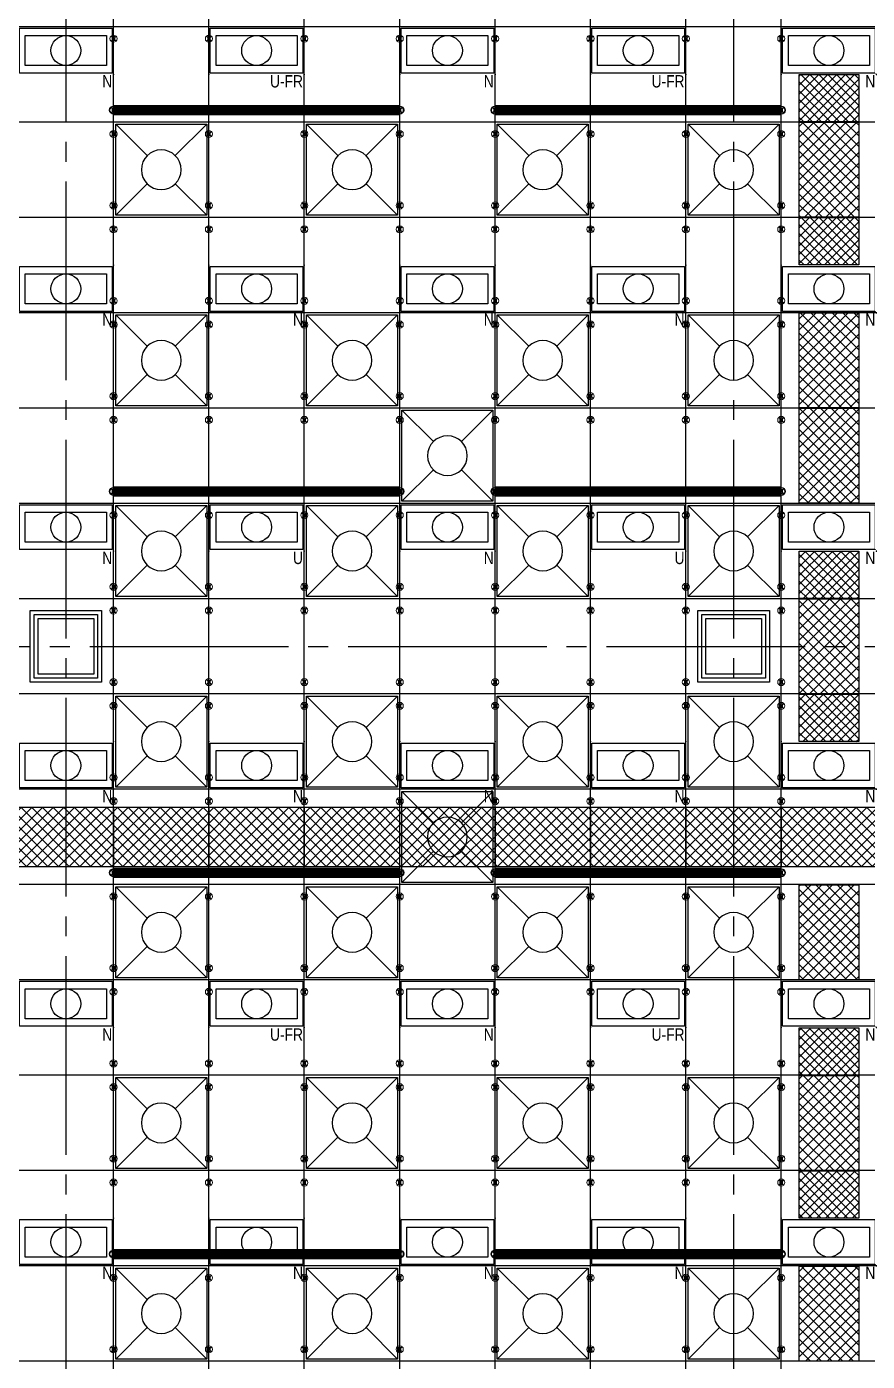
# Model space of a CAD drawing. Extents: x -17313 to 41501, y -1010 to 11880.
# Drawn here: x 16751 to 17808, y 3600 to 5280 of the extents above; entities that cross this region are included whole.
import ezdxf
from ezdxf.enums import TextEntityAlignment as Align

# ---------------------------------------------------------------- set-up
doc = ezdxf.new("R2010")
doc.units = 0
doc.header["$LTSCALE"] = 100
doc.linetypes.add('X-S-FAB-L10$0$COL-CEN-LIN', pattern=[3.25, 2.5, -0.25, 0.25, -0.25])
for name, color, linetype in [('0-xref', 8, 'Continuous'), ('188K-SM-03-F10-ARCH-CEIL-Y2257103$0$K-CEIL-4.2', 8, 'Continuous'), ('188K-SM-03-F10-ARCH-CEIL-Y2257103$0$K-CEIL-4.2-AREA', 8, 'Continuous'), ('188K-SM-03-F10-ARCH-PA-Y2257103$0$K-P1S-4.2-單抗', 53, 'Continuous'), ('188K-SM-06-F10-ELEC-LIGHT-Y2257103$0$E-LIGHT(W)-N', 253, 'Continuous'), ('188K-SM-06-F10-ELEC-LIGHT-Y2257103$0$E-LIGHT(W)-U FR', 253, 'Continuous'), ('188K-SM-06-F10-ELEC-LIGHT-Y2257103$0$E-LIGHT(W)-U XLPE', 253, 'Continuous'), ('188K-SM-06-F10-HVAC-FFU-Y2257103$0$AC-FFU-ULPA', 254, 'Continuous'), ('188K-SM-07-F15-ARCH-CATW-Y2257103$0$K-安全母索', 6, 'Continuous'), ('188K-SM-07-F15-ARCH-CATW-Y2257103$0$K-貓道板-主走道', 171, 'Continuous'), ('188K-SM-07-F15-ARCH-CATW-Y2257103$0$K-貓道板-主走道VS燈具', 171, 'Continuous'), ('X-S-FAB-L10$0$0-DIM-TXT', 8, 'Continuous'), ('X-S-FAB-L10$0$BLOCK', 8, 'Continuous'), ('X-S-FAB-L10$0$CCL', 8, 'X-S-FAB-L10$0$COL-CEN-LIN'), ('X-S-FAB-L10$0$COL-S', 8, 'Continuous')]:
    doc.layers.add(name, color=color, linetype=linetype)
doc.layers.add('188K-SM-03-F10-ARCH-CEIL-Y2257103$0$K-吊點-標準', color=8, linetype='Continuous', lineweight=9)
doc.layers.add('188K-SM-06-F10-ELEC-LIGHT-Y2257103$0$Defpoints-CAS', color=253, linetype='Continuous', plot=False)
doc.styles.add('188K-SM-06-F10-ELEC-LIGHT-Y2257103$0$Standard', font='arial.ttf')
doc.styles.add('X-S-FAB-L10$0$CHINA', font='simplex.shx', dxfattribs={"width": 0.75, "bigfont": 'chineset.shx'})
doc.styles.add('X-S-FAB-L10$0$Standard', font='', dxfattribs={"width": 0.8})
doc.styles.add('X-S-FAB-L10$0$TG_NOTE_TEXT', font='simplex.shx', dxfattribs={"width": 0.75, "bigfont": 'chineset.shx'})
doc.styles.get('X-S-FAB-L10$0$Standard').set_extended_font_data('Microsoft JhengHei')

# ---------------------------------------------------------------- blocks, each defined once
blk = doc.blocks.new('X-S-FAB-L10$0$FAB2-L05')
at = {"layer": 'X-S-FAB-L10$0$CCL'}
for p, q in [((-9360, 11005), (-9360, 0)), ((-8520, 11005), (-8520, 0)), ((-26880, 5220), (1210, 5220))]:
    blk.add_line(p, q, dxfattribs=at)
at = {"layer": 'X-S-FAB-L10$0$COL-S'}
for points in [[(-9395, 5255), (-9325, 5255), (-9325, 5185), (-9395, 5185)], [(-8555, 5255), (-8485, 5255), (-8485, 5185), (-8555, 5185)]]:
    blk.add_lwpolyline(points, close=True, dxfattribs=at)
blk = doc.blocks.new('X-S-FAB-L10')
at = {"layer": 'X-S-FAB-L10$0$COL-S'}
for p, q in [((16765, 4535), (16835, 4535)), ((16765, 4465), (16765, 4535)), ((16835, 4535), (16835, 4465)), ((17605, 4535), (17675, 4535)), ((17605, 4465), (17605, 4535)), ((17675, 4535), (17675, 4465)), ((16835, 4465), (16765, 4465)), ((17675, 4465), (17605, 4465))]:
    blk.add_line(p, q, dxfattribs=at)
at = {"layer": 'X-S-FAB-L10$0$BLOCK'}
blk.add_blockref('X-S-FAB-L10$0$FAB2-L05', (26160, -720), dxfattribs=at)
at = {"style": 'X-S-FAB-L10$0$TG_NOTE_TEXT', "width": 0.5, "flags": 1}
for p in [(7463.3, 9020), (18268.3, 8649), (11197.8, 4800.2), (16485.8, 4800.2), (25420.3, 2635), (13360, 320, 0), (7463.3, -33.3)]:
    blk.add_attdef('WH', text='', height=20, dxfattribs=at).set_placement(p, align=Align.BOTTOM_LEFT)
at = {"width": 0.5}
for style, p in [('X-S-FAB-L10$0$TG_NOTE_TEXT', (7585, 9020)), ('X-S-FAB-L10$0$TG_NOTE_TEXT', (18390, 8649)), ('X-S-FAB-L10$0$TG_NOTE_TEXT', (11117.5, 4813.5)), ('X-S-FAB-L10$0$TG_NOTE_TEXT', (16607.5, 4813.5)), ('X-S-FAB-L10$0$TG_NOTE_TEXT', (25350, 2635)), ('X-S-FAB-L10$0$Standard', (13129.4, 325, 0)), ('X-S-FAB-L10$0$TG_NOTE_TEXT', (7585, -20))]:
    blk.add_attdef('DESC', text='', height=10, dxfattribs=dict(at, style=style)).set_placement(p, align=Align.BOTTOM_LEFT)
for tag, style, p in [('TYPE', 'X-S-FAB-L10$0$TG_NOTE_TEXT', (7619.3, 9020)), ('NO', 'X-S-FAB-L10$0$TG_NOTE_TEXT', (7650.1, 9020)), ('TYPE', 'X-S-FAB-L10$0$TG_NOTE_TEXT', (18424.2, 8649)), ('NO', 'X-S-FAB-L10$0$TG_NOTE_TEXT', (18455, 8649)), ('NO', 'X-S-FAB-L10$0$TG_NOTE_TEXT', (11088.6, 4813.5)), ('TYPE', 'X-S-FAB-L10$0$TG_NOTE_TEXT', (11151.8, 4813.5)), ('TYPE', 'X-S-FAB-L10$0$TG_NOTE_TEXT', (16641.8, 4813.5)), ('NO', 'X-S-FAB-L10$0$TG_NOTE_TEXT', (16672.6, 4813.5)), ('NO', 'X-S-FAB-L10$0$TG_NOTE_TEXT', (25313, 2635)), ('TYPE', 'X-S-FAB-L10$0$TG_NOTE_TEXT', (25350, 2635)), ('NO', 'X-S-FAB-L10$0$Standard', (13100, 320, 0)), ('TYPE', 'X-S-FAB-L10$0$Standard', (13129.4, 320, 0)), ('TYPE', 'X-S-FAB-L10$0$TG_NOTE_TEXT', (7619.3, -20)), ('NO', 'X-S-FAB-L10$0$TG_NOTE_TEXT', (7650.1, -20))]:
    blk.add_attdef(tag, text='', height=10, dxfattribs=dict(at, style=style)).set_placement(p, align=Align.BOTTOM_RIGHT)
for rotation, style, p in [(180, 'X-S-FAB-L10$0$Standard', (317.6, 7480)), (180, 'X-S-FAB-L10$0$Standard', (1217.6, 7480)), (90, 'X-S-FAB-L10$0$TG_NOTE_TEXT', (24310, 3647.5)), (270, 'X-S-FAB-L10$0$TG_NOTE_TEXT', (17080, 1605))]:
    blk.add_attdef('DESC', text='', height=10, rotation=rotation, dxfattribs=dict(at, style=style)).set_placement(p, align=Align.BOTTOM_LEFT)
for tag, rotation, style, p in [('TYPE', 180, 'X-S-FAB-L10$0$Standard', (317.6, 7480)), ('NO', 180, 'X-S-FAB-L10$0$Standard', (347, 7480)), ('TYPE', 180, 'X-S-FAB-L10$0$Standard', (1217.6, 7480)), ('NO', 180, 'X-S-FAB-L10$0$Standard', (1247, 7480)), ('TYPE', 90, 'X-S-FAB-L10$0$TG_NOTE_TEXT', (24310, 3647.5)), ('NO', 90, 'X-S-FAB-L10$0$TG_NOTE_TEXT', (24310, 3610.5)), ('TYPE', 270, 'X-S-FAB-L10$0$TG_NOTE_TEXT', (17080, 1605)), ('NO', 270, 'X-S-FAB-L10$0$TG_NOTE_TEXT', (17080, 1573))]:
    blk.add_attdef(tag, text='', height=10, rotation=rotation, dxfattribs=dict(at, style=style)).set_placement(p, align=Align.BOTTOM_RIGHT)
at = {"style": 'X-S-FAB-L10$0$TG_NOTE_TEXT', "width": 0.5, "flags": 1}
for rotation, p in [(180, (43, 7480)), (180, (943, 7480)), (90, (24310, 3717.8)), (270, (17080, 1711.7))]:
    blk.add_attdef('WH', text='', height=20, rotation=rotation, dxfattribs=at).set_placement(p, align=Align.BOTTOM_LEFT)
at = {"layer": 'X-S-FAB-L10$0$0-DIM-TXT', "style": 'X-S-FAB-L10$0$CHINA', "width": 0.75}
for p in [(667.4, 7855.1, -2689.4), (22627.4, 6728.8), (25644.7, 6728.8), (24778.8, 5569.1), (1118.3, 4980), (417.8, 4594.6), (23874.8, 4355), (22927.4, 4330.1), (23749.9, 3901.4), (417.8, 3765.2), (1118.3, 3730), (417.8, 3115.8), (536.9, 2227.8), (16909, 1782.7), (888.4, 880.5), (16977.4, 750), (18878.8, 750), (25641.2, 553.2), (21364, 526.9)]:
    blk.add_attdef('HIG', text='', height=80, dxfattribs=at).set_placement(p, align=Align.MIDDLE_LEFT)
blk = doc.blocks.new('188K-SM-03-F10-ARCH-CEIL-Y2257103$0$A$C2CA95053')
h = blk.add_hatch(color=256)
edge = h.paths.add_edge_path()
edge.add_arc((0, 0), 0.5, 0, 360)
for p, q in [((3.2, 3.2), (-3.2, -3.2)), ((3.2, -3.2), (-3.2, 3.2))]:
    blk.add_line(p, q)
blk.add_lwpolyline([(-1.6, 2.5), (-1.6, -2.5), (1.6, -2.5), (1.6, 2.5)], close=True)
for radius in [4.5, 0.5]:
    blk.add_circle((0, 0), radius)
blk = doc.blocks.new('188K-SM-03-F10-ARCH-CEIL-Y2257103$0$天花板吊點-附調整片 - 3_8_螺桿吊架 100 mm 高調整片-V1-1FL')
blk.add_blockref('188K-SM-03-F10-ARCH-CEIL-Y2257103$0$A$C2CA95053', (0, 0))
blk = doc.blocks.new('188K-SM-03-F10-ARCH-CEIL-Y2257103')
at = {"layer": '188K-SM-03-F10-ARCH-CEIL-Y2257103$0$K-CEIL-4.2'}
for p, q in [((16860, 2067.7), (16860, 8632.2)), ((16980, 2067.7), (16980, 8632.2)), ((17100, 2067.7), (17100, 8632.2)), ((17220, 2067.7), (17220, 8632.2)), ((17340, 2067.7), (17340, 8632.2)), ((17460, 2067.7), (17460, 8632.2)), ((17580, 2067.7), (17580, 8632.2)), ((17700, 2067.7), (17700, 8626.2)), ((23572.2, 5280), (1847.7, 5280)), ((23572.2, 5160), (1847.7, 5160)), ((23572.2, 5040), (1847.7, 5040)), ((23502.2, 4920), (1847.7, 4920)), ((23502.2, 4800), (16697.5, 4800)), ((23502.2, 4680), (16697.5, 4680)), ((23502.2, 4560), (16697.5, 4560)), ((23467.2, 4440), (1847.7, 4440)), ((23467.2, 4320), (1847.7, 4320)), ((23467.2, 4200), (1847.7, 4200)), ((23467.2, 4080), (1847.7, 4080)), ((23467.2, 3960), (1847.7, 3960)), ((23467.2, 3840), (1847.7, 3840)), ((23467.2, 3720), (1847.7, 3720)), ((23467.2, 3600), (1847.7, 3600))]:
    blk.add_line(p, q, dxfattribs=at)
at = {"layer": '188K-SM-03-F10-ARCH-CEIL-Y2257103$0$K-CEIL-4.2-AREA'}
for points in [[(16765, 4535), (16835, 4535), (16835, 4465), (16765, 4465)], [(17605, 4535), (17675, 4535), (17675, 4465), (17605, 4465)]]:
    blk.add_lwpolyline(points, close=True, dxfattribs=at)
at = {"layer": '188K-SM-03-F10-ARCH-CEIL-Y2257103$0$K-吊點-標準', "color": 170, "lineweight": 18, "rotation": 179.9999999999997}
for p in [(16860, 5265), (16980, 5265), (17100, 5265), (17220, 5265), (17340, 5265), (17460, 5265), (17580, 5265), (17700, 5265), (16860, 5175), (16980, 5175), (17100, 5175), (17220, 5175), (17340, 5175), (17460, 5175), (17580, 5175), (17700, 5175), (16860, 5145), (16980, 5145), (17100, 5145), (17220, 5145), (17340, 5145), (17460, 5145), (17580, 5145), (17700, 5145), (16860, 5055), (16980, 5055), (17100, 5055), (17220, 5055), (17340, 5055), (17460, 5055), (17580, 5055), (17700, 5055), (16860, 5025), (16980, 5025), (17100, 5025), (17220, 5025), (17340, 5025), (17460, 5025), (17580, 5025), (17700, 5025), (16860, 4935), (16980, 4935), (17100, 4935), (17220, 4935), (17340, 4935), (17460, 4935), (17580, 4935), (17700, 4935), (16860, 4905), (16980, 4905), (17100, 4905), (17220, 4905), (17340, 4905), (17460, 4905), (17580, 4905), (17700, 4905), (16860, 4815), (16980, 4815), (17100, 4815), (17220, 4815), (17340, 4815), (17460, 4815), (17580, 4815), (17700, 4815), (16860, 4785), (16980, 4785), (17100, 4785), (17220, 4785), (17340, 4785), (17460, 4785), (17580, 4785), (17700, 4785), (16860, 4695), (16980, 4695), (17100, 4695), (17220, 4695), (17340, 4695), (17460, 4695), (17580, 4695), (17700, 4695), (16860, 4665), (16980, 4665), (17100, 4665), (17220, 4665), (17340, 4665), (17460, 4665), (17580, 4665), (17700, 4665), (16860, 4575), (16980, 4575), (17100, 4575), (17220, 4575), (17340, 4575), (17460, 4575), (17580, 4575), (17700, 4575), (16860, 4545), (16980, 4545), (17100, 4545), (17220, 4545), (17340, 4545), (17460, 4545), (17580, 4545), (17700, 4545), (16860, 4455), (16980, 4455), (17100, 4455), (17220, 4455), (17340, 4455), (17460, 4455), (17580, 4455), (17700, 4455), (16860, 4425), (16980, 4425), (17100, 4425), (17220, 4425), (17340, 4425), (17460, 4425), (17580, 4425), (17700, 4425), (16860, 4335), (16980, 4335), (17100, 4335), (17220, 4335), (17340, 4335), (17460, 4335), (17580, 4335), (17700, 4335), (16860, 4305), (16980, 4305), (17100, 4305), (17220, 4305), (17340, 4305), (17460, 4305), (17580, 4305), (17700, 4305), (16860, 4215), (16980, 4215), (17100, 4215), (17220, 4215), (17340, 4215), (17460, 4215), (17580, 4215), (17700, 4215), (16860, 4185), (16980, 4185), (17100, 4185), (17220, 4185), (17340, 4185), (17460, 4185), (17580, 4185), (17700, 4185), (16860, 4095), (16980, 4095), (17100, 4095), (17220, 4095), (17340, 4095), (17460, 4095), (17580, 4095), (17700, 4095), (16860, 4065), (16980, 4065), (17100, 4065), (17220, 4065), (17340, 4065), (17460, 4065), (17580, 4065), (17700, 4065), (16860, 3975), (16980, 3975), (17100, 3975), (17220, 3975), (17340, 3975), (17460, 3975), (17580, 3975), (17700, 3975), (16860, 3945), (16980, 3945), (17100, 3945), (17220, 3945), (17340, 3945), (17460, 3945), (17580, 3945), (17700, 3945), (16860, 3855), (16980, 3855), (17100, 3855), (17220, 3855), (17340, 3855), (17460, 3855), (17580, 3855), (17700, 3855), (16860, 3825), (16980, 3825), (17100, 3825), (17220, 3825), (17340, 3825), (17460, 3825), (17580, 3825), (17700, 3825), (16860, 3735), (16980, 3735), (17100, 3735), (17220, 3735), (17340, 3735), (17460, 3735), (17580, 3735), (17700, 3735), (16860, 3705), (16980, 3705), (17100, 3705), (17220, 3705), (17340, 3705), (17460, 3705), (17580, 3705), (17700, 3705), (16860, 3615), (16980, 3615), (17100, 3615), (17220, 3615), (17340, 3615), (17460, 3615), (17580, 3615), (17700, 3615)]:
    blk.add_blockref('188K-SM-03-F10-ARCH-CEIL-Y2257103$0$天花板吊點-附調整片 - 3_8_螺桿吊架 100 mm 高調整片-V1-1FL', p, dxfattribs=at)
blk = doc.blocks.new('188K-SM-06-F10-HVAC-FFU-Y2257103$0$H-FU-U-12x12')
for p, q in [((423, 777), (28, 1172)), ((777, 777), (1172, 1172)), ((28, 28), (423, 423)), ((1172, 28), (777, 423))]:
    blk.add_line(p, q)
blk.add_lwpolyline([(1172, 28), (1172, 1172), (28, 1172), (28, 28)], close=True)
blk.add_circle((600, 600), 250)
blk = doc.blocks.new('188K-SM-06-F10-HVAC-FFU-Y2257103')
at = {"layer": '188K-SM-06-F10-HVAC-FFU-Y2257103$0$AC-FFU-ULPA', "xscale": -0.09999999999999432, "yscale": 0.09999999999999432, "zscale": 0.09999999999999432}
for p in [(16980, 5040), (17220, 5040), (17460, 5040), (17700, 5040), (16980, 4800), (17220, 4800), (17460, 4800), (17700, 4800), (17340, 4680), (16980, 4560), (17220, 4560), (17460, 4560), (17700, 4560), (16980, 4320), (17220, 4320), (17460, 4320), (17700, 4320), (17340, 4200), (16980, 4080), (17220, 4080), (17460, 4080), (17700, 4080), (16980, 3840), (17220, 3840), (17460, 3840), (17700, 3840), (16980, 3600), (17220, 3600), (17460, 3600), (17700, 3600)]:
    blk.add_blockref('188K-SM-06-F10-HVAC-FFU-Y2257103$0$H-FU-U-12x12', p, dxfattribs=at)
blk = doc.blocks.new('*U267')
for points in [[(-58.3, -28.3), (-58.3, 28.3), (58.3, 28.3), (58.3, -28.3)], [(-51, -18.8), (-51, 18.8), (51, 18.8), (51, -18.8)]]:
    blk.add_lwpolyline(points, close=True)
blk.add_circle((0, 0), 18.8)
at = {"layer": '188K-SM-06-F10-ELEC-LIGHT-Y2257103$0$Defpoints-CAS'}
for p in [(-60, 30), (60, 30), (-60, -30), (60, -30)]:
    blk.add_point(p, dxfattribs=at)
at = {"style": '188K-SM-06-F10-ELEC-LIGHT-Y2257103$0$Standard', "width": 0.8}
blk.add_text('N', height=15.5, dxfattribs=at).set_placement((58.3, -38.7), align=Align.MIDDLE_RIGHT)
blk = doc.blocks.new('*U497')
at = {"layer": '188K-SM-06-F10-ELEC-LIGHT-Y2257103$0$E-LIGHT(W)-N'}
blk.add_blockref('*U267', (0, 8.3), dxfattribs=at)
blk = doc.blocks.new('*U496')
at = {"color": 0, "linetype": 'ByBlock', "lineweight": -2, "transparency": 16777216}
for p in [(1680, 0), (1920, 0), (2160, 0), (2400, 0), (2640, 0)]:
    blk.add_blockref('*U497', p, dxfattribs=at)
blk = doc.blocks.new('*U499')
at = {"layer": '188K-SM-06-F10-ELEC-LIGHT-Y2257103$0$E-LIGHT(W)-N'}
blk.add_blockref('*U267', (0, 8.3), dxfattribs=at)
blk = doc.blocks.new('*U498')
at = {"color": 0, "linetype": 'ByBlock', "lineweight": -2, "transparency": 16777216}
for p in [(1680, 0), (1920, 0), (2160, 0), (2400, 0), (2640, 0)]:
    blk.add_blockref('*U499', p, dxfattribs=at)
blk = doc.blocks.new('*U258')
for points in [[(-58.3, -28.3), (-58.3, 28.3), (58.3, 28.3), (58.3, -28.3)], [(-51, -18.8), (-51, 18.8), (51, 18.8), (51, -18.8)]]:
    blk.add_lwpolyline(points, close=True)
blk.add_circle((0, 0), 18.8)
at = {"layer": '188K-SM-06-F10-ELEC-LIGHT-Y2257103$0$Defpoints-CAS'}
for p in [(-60, 30), (60, 30), (-60, -30), (60, -30)]:
    blk.add_point(p, dxfattribs=at)
at = {"style": '188K-SM-06-F10-ELEC-LIGHT-Y2257103$0$Standard', "width": 0.8}
blk.add_text('U-FR', height=15.53, dxfattribs=at).set_placement((58.3, -38.7), align=Align.MIDDLE_RIGHT)
blk = doc.blocks.new('*U439')
at = {"layer": '188K-SM-06-F10-ELEC-LIGHT-Y2257103$0$E-LIGHT(W)-U FR'}
blk.add_blockref('*U258', (0, 8.3), dxfattribs=at)
blk = doc.blocks.new('*U438')
at = {"color": 0, "linetype": 'ByBlock', "lineweight": -2, "transparency": 16777216}
for p in [(1920, 0), (2400, 0)]:
    blk.add_blockref('*U439', p, dxfattribs=at)
blk = doc.blocks.new('*U441')
at = {"layer": '188K-SM-06-F10-ELEC-LIGHT-Y2257103$0$E-LIGHT(W)-N'}
blk.add_blockref('*U267', (0, 8.3), dxfattribs=at)
blk = doc.blocks.new('*U440')
at = {"color": 0, "linetype": 'ByBlock', "lineweight": -2, "transparency": 16777216}
for p in [(1440, 0), (1920, 0), (2400, 0)]:
    blk.add_blockref('*U441', p, dxfattribs=at)
blk = doc.blocks.new('*U443')
at = {"layer": '188K-SM-06-F10-ELEC-LIGHT-Y2257103$0$E-LIGHT(W)-N'}
blk.add_blockref('*U267', (0, 8.3), dxfattribs=at)
blk = doc.blocks.new('*U442')
at = {"color": 0, "linetype": 'ByBlock', "lineweight": -2, "transparency": 16777216}
for p in [(1680, 0), (1920, 0), (2160, 0), (2400, 0), (2640, 0)]:
    blk.add_blockref('*U443', p, dxfattribs=at)
blk = doc.blocks.new('*U266')
for points in [[(-58.3, -28.3), (-58.3, 28.3), (58.3, 28.3), (58.3, -28.3)], [(-51, -18.8), (-51, 18.8), (51, 18.8), (51, -18.8)]]:
    blk.add_lwpolyline(points, close=True)
blk.add_circle((0, 0), 18.8)
at = {"layer": '188K-SM-06-F10-ELEC-LIGHT-Y2257103$0$Defpoints-CAS'}
for p in [(-60, 30), (60, 30), (-60, -30), (60, -30)]:
    blk.add_point(p, dxfattribs=at)
at = {"style": '188K-SM-06-F10-ELEC-LIGHT-Y2257103$0$Standard', "width": 0.8}
blk.add_text('U', height=15.5, dxfattribs=at).set_placement((58.3, -38.7), align=Align.MIDDLE_RIGHT)
blk = doc.blocks.new('188K-SM-06-F10-ELEC-LIGHT-Y2257103')
for name, p in [('*U496', (15120, 4941.7)), ('*U498', (15120, 4341.7)), ('*U438', (15120, 4041.7)), ('*U440', (15360, 4041.7)), ('*U442', (15120, 3741.7))]:
    blk.add_blockref(name, p)
at = {"layer": '188K-SM-06-F10-ELEC-LIGHT-Y2257103$0$E-LIGHT(W)-N'}
for p in [(16800, 5250), (17280, 5250), (17760, 5250), (16800, 4650), (17280, 4650), (17760, 4650)]:
    blk.add_blockref('*U267', p, dxfattribs=at)
at = {"layer": '188K-SM-06-F10-ELEC-LIGHT-Y2257103$0$E-LIGHT(W)-U FR'}
for p in [(17040, 5250), (17520, 5250)]:
    blk.add_blockref('*U258', p, dxfattribs=at)
at = {"layer": '188K-SM-06-F10-ELEC-LIGHT-Y2257103$0$E-LIGHT(W)-U XLPE'}
for p in [(17040, 4650), (17520, 4650)]:
    blk.add_blockref('*U266', p, dxfattribs=at)
blk = doc.blocks.new('188K-SM-03-F10-ARCH-PA-Y2257103')
at = {"layer": '188K-SM-03-F10-ARCH-PA-Y2257103$0$K-P1S-4.2-單抗'}
for points in [[(16755, 4545), (16845, 4545), (16845, 4455), (16755, 4455)], [(16760, 4540), (16840, 4540), (16840, 4460), (16760, 4460)], [(17595, 4545), (17685, 4545), (17685, 4455), (17595, 4455)], [(17600, 4540), (17680, 4540), (17680, 4460), (17600, 4460)]]:
    blk.add_lwpolyline(points, close=True, dxfattribs=at)
blk = doc.blocks.new('188K-SM-07-F15-ARCH-CATW-Y2257103$0$貓道板-749x1196.5(主走道)')
h = blk.add_hatch()
h.set_pattern_fill('ANSI37', color=256, scale=30)
h.set_pattern_definition([(45, (0.75, 3e-16), (-67.352, 67.352), []), (135, (0.75, 3e-16), (-67.352, -67.352), [])])
h.paths.add_polyline_path([(-1199, 0), (-1199, 750), (-1, 750), (-1, 0)])
blk.add_lwpolyline([(-1199, 0), (-1199, 750), (-1, 750), (-1, 0)], close=True)
blk = doc.blocks.new('188K-SM-07-F15-ARCH-CATW-Y2257103$0$貓道板-749x596.5(主走道VS燈具)')
h = blk.add_hatch()
h.set_pattern_fill('ANSI37', color=256, scale=25)
h.paths.add_polyline_path([(-598.25, 0), (-598.25, 749), (-1.75, 749), (-1.75, 0)])
blk.add_lwpolyline([(-598.25, 0), (-598.25, 749), (-1.75, 749), (-1.75, 0)], close=True)
blk = doc.blocks.new('188K-SM-07-F15-ARCH-CATW-Y2257103$0$母索-3.6')
at = {"const_width": 13}
blk.add_lwpolyline([(0, 0), (0, 360)], dxfattribs=at)
for centre in [(0, 360, 0), (0, 0)]:
    blk.add_circle(centre, 5)
blk = doc.blocks.new('188K-SM-07-F15-ARCH-CATW-Y2257103')
at = {"layer": '188K-SM-07-F15-ARCH-CATW-Y2257103$0$K-安全母索', "rotation": 270}
for p in [(16860, 5175), (17340, 5175), (16860, 4695), (17340, 4695), (16860, 4215), (17340, 4215), (16860, 3735), (17340, 3735)]:
    blk.add_blockref('188K-SM-07-F15-ARCH-CATW-Y2257103$0$母索-3.6', p, dxfattribs=at)
at = {"layer": '188K-SM-07-F15-ARCH-CATW-Y2257103$0$K-貓道板-主走道', "xscale": 0.1, "yscale": 0.1, "zscale": 0.1}
for p, rotation in [((17722.5, 5040), 269.9999999999999), ((17722.5, 4800), 269.9999999999999), ((17722.5, 4680), 269.9999999999999), ((17722.5, 4440), 269.9999999999999), ((16740, 4297.5), 180), ((16860, 4297.5), 180), ((16980, 4297.5), 180), ((17100, 4297.5), 180), ((17220, 4297.5), 180), ((17340, 4297.5), 180), ((17460, 4297.5), 180), ((17580, 4297.5), 180), ((17700, 4297.5), 180), ((17722.5, 4080), 269.9999999999999), ((17722.5, 3840), 269.9999999999999), ((17722.5, 3600), 269.9999999999999)]:
    blk.add_blockref('188K-SM-07-F15-ARCH-CATW-Y2257103$0$貓道板-749x1196.5(主走道)', p, dxfattribs=dict(at, rotation=rotation))
at = {"layer": '188K-SM-07-F15-ARCH-CATW-Y2257103$0$K-貓道板-主走道VS燈具', "xscale": 0.1, "yscale": 0.1, "zscale": 0.1, "rotation": 270}
for p in [(17722.6, 5160), (17722.6, 4980), (17722.6, 4560), (17722.6, 4380), (17722.6, 3960), (17722.6, 3780)]:
    blk.add_blockref('188K-SM-07-F15-ARCH-CATW-Y2257103$0$貓道板-749x596.5(主走道VS燈具)', p, dxfattribs=at)

msp = doc.modelspace()

# ---------------------------------------------------------------- block references
at = {"layer": '0-xref'}
for name in ['X-S-FAB-L10', '188K-SM-06-F10-ELEC-LIGHT-Y2257103', '188K-SM-03-F10-ARCH-PA-Y2257103', '188K-SM-03-F10-ARCH-CEIL-Y2257103', '188K-SM-07-F15-ARCH-CATW-Y2257103', '188K-SM-06-F10-HVAC-FFU-Y2257103']:
    msp.add_blockref(name, (0, 0), dxfattribs=at)

doc.saveas('drawing.dxf')
